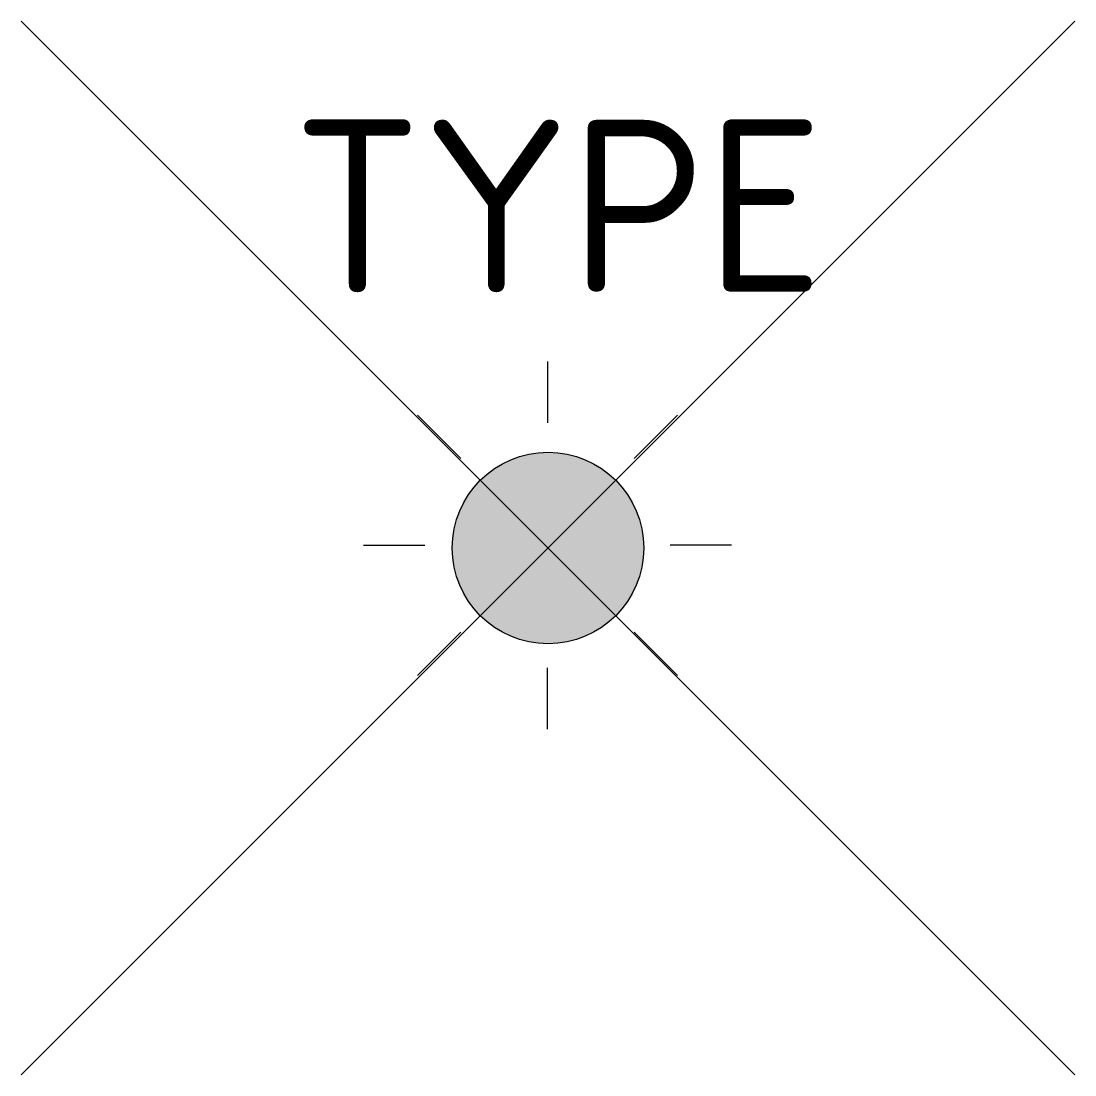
# Model space of a CAD drawing. Extents: x -5.5 to 5.5, y -5.5 to 5.5.
import ezdxf
from ezdxf.enums import TextEntityAlignment as Align

# ---------------------------------------------------------------- set-up
doc = ezdxf.new("R2010")
doc.units = 0
doc.styles.add('NLCS-ISO', font='NLCS-ISO.ttf')

msp = doc.modelspace()

# ---------------------------------------------------------------- hatches: boundary and pattern name
h = msp.add_hatch(color=256)
edge = h.paths.add_edge_path()
edge.add_arc((0, 0), 1, 0, 360)

# ---------------------------------------------------------------- linework, layer by layer
for points in [[(5.5, 5.5), (-5.5, -5.5)], [(-5.5, 5.5), (5.5, -5.5)]]:
    msp.add_lwpolyline(points)
at = {"flags": 128}
for points in [[(-0.005, 1.948), (-0.005, 1.308)], [(-1.363, 1.386), (-0.91, 0.933)], [(1.353, 1.386), (0.9, 0.933)], [(-1.925, 0.028), (-1.285, 0.028)], [(1.915, 0.028), (1.275, 0.028)], [(-1.363, -1.33), (-0.91, -0.877)], [(1.353, -1.33), (0.9, -0.877)], [(-0.005, -1.892), (-0.005, -1.252)]]:
    msp.add_lwpolyline(points, dxfattribs=at)
msp.add_circle((0, 0), 1)

# ---------------------------------------------------------------- texts
at = {"style": 'NLCS-ISO'}
msp.add_attdef('TYPE', text='', height=1.8, dxfattribs=at).set_placement((0.105, 3.57), align=Align.MIDDLE_CENTER)

doc.saveas('drawing.dxf')
